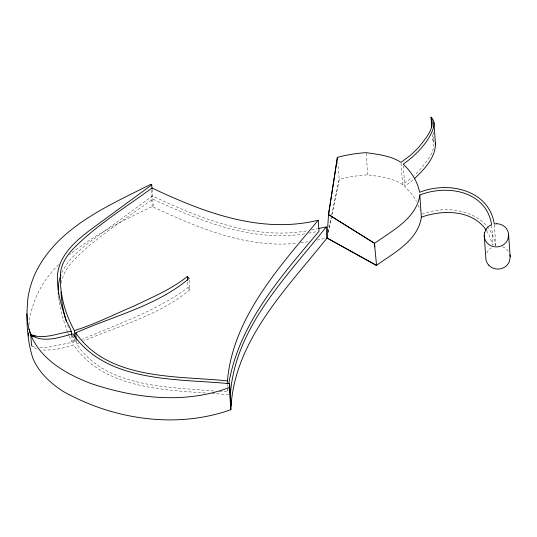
<?xml version="1.0" encoding="UTF-8"?>
<svg xmlns="http://www.w3.org/2000/svg" width="537" height="537" viewBox="0 0 537 537"><rect width="100%" height="100%" fill="white"/><g stroke="black" fill="none" stroke-linecap="round" stroke-linejoin="round"><path stroke-width="0.4" stroke-dasharray="2.69 2.01" d="M28.938 324.845L29.481 320.072A107.796 102.285 -4 0 1 36.1 297.089C41.45 284.597 49.532 273.387 59.292 263.962M219.465 391.372L227.802 391.909L228.077 389.62M328.208 232.273L331.577 215.874M331.745 215.055L339.236 179.439L337.807 161.999M328.214 232.32L331.269 217.673M331.947 214.424L339.236 179.439A140.613 133.424 -4 0 1 367.677 174.807C379.572 176.545 392.238 177.861 402.575 184.527L410.704 178.472A96.197 91.277 -4 0 0 411.953 177.425M61.393 283.073C62.997 271.547 71.005 262.465 79.147 254.746C101.634 233.629 127.967 217.223 152.797 199.086C199.462 220.734 250.564 241.771 303.09 234.085L304.674 233.81M61.815 272.702C67.971 259.512 79.442 249.906 90.753 241.207L152.515 195.971L153.555 196.488C201.422 218.814 254.343 240.495 308.238 230.635M486.777 252.954L487.958 250.947A12.163 11.539 -4 0 1 491.274 247.859M69.568 254.78L70.77 253.753M413.007 179.982L404.777 186.252L412.45 194.897L416.564 201.429M189.306 280.301L189.95 289.53C159.429 315.595 119.409 325.321 83.396 341.156M72.086 252.739C96.412 233.548 124.409 219.801 152.246 206.53L154.327 207.564C198.65 228.003 246.658 248.456 296.585 243.288M187.688 282.066L188.078 287.604C156.139 311.004 117.952 324.113 81.812 339.478M213.625 390.99C166.92 386.841 105.997 387.633 76.516 343.942L78.811 343.015M205.47 392.977C159.872 389.822 101.842 387.049 73.67 344.935C63.279 348.392 52.331 350.627 41.336 349.929M71.904 335.316L75.12 341.633L76.596 341.217M421.948 214.243C450.04 203.181 490.382 211.887 495.832 246.107M311.52 230.017L317.246 228.816M317.206 240.066L324.57 238.529M71.676 334.994L72.193 342.384L47.229 347.365L39.026 347.593M308.647 233.118L316.595 231.729M300.727 242.758L309.01 241.71M212.108 393.446L228.715 394.628M31.562 345.761L35.341 346.882M36.583 349.03L32.207 346.278M432.211 134.525L432.54 139.278L434.057 140.627M188.078 287.604L189.95 289.53M486.636 230.688L489.616 236.179L492.557 244.724M432.54 139.278C437.346 149.91 426.935 160.67 420.934 168.625A96.197 91.277 -4 0 1 414.389 175.257M69.166 336.276L72.193 342.384M418.148 205.047L420.263 210.598M67.42 332.074L61.661 314.279L58.748 299.035M67.702 332.779L68.83 335.598M67.649 325.415L68.494 327.543M58.291 295.726L58.634 298.21M494.342 224.741L495.779 245.315M491.684 225.513L493.067 245.295M433.211 131.867L433.956 142.533M403.341 165.678L404.777 186.252M401.085 163.194L402.575 184.527M366.18 153.394L367.677 174.807M227.285 384.526L227.44 386.741M227.547 388.217L227.802 391.909M152.125 189.48L153.287 207.047M151.098 190.118L152.246 206.53M76.261 340.25L76.516 343.942M74.918 338.679L75.12 341.633M72.998 335.336L73.67 344.935M502.484 246.725A12.163 11.539 -4 0 1 508.774 252.148"/><path stroke-width="0.81" d="M431.714 127.403L430.996 117.12C437.165 122.302 432.386 131.35 429.365 137.002C422.854 147.87 413.611 156.925 403.233 164.1C411.154 171.726 417.632 181.318 419.598 192.3C447.831 181.016 488.751 189.333 494.288 223.949L496.436 223.761M433.956 122.362L435.507 144.52C434.816 158.583 423.888 169.672 414.249 178.861M430.996 117.12C435.796 127.759 425.391 138.519 419.384 146.467A96.197 91.277 -4 0 1 409.154 156.321L401.025 162.375C390.688 155.703 378.021 154.394 366.127 152.656A140.768 133.565 -4 0 0 337.364 157.368L328.523 214.545L327.026 238.012C286.758 288.604 233.655 340.867 230.85 409.691C176.297 429.13 113.475 419.511 63.628 391.674C50.773 383.512 38.973 372.651 32.905 358.407C26.689 339.095 25.984 318.011 27.931 297.914A107.796 102.285 -4 0 1 34.549 274.931C55.902 227.977 107.447 206.168 150.702 184.372L151.736 184.889L152.018 188.849M28.401 335.961L28.468 332.792M496.436 223.728A12.223 11.599 -4 0 1 508.62 234.609L507.975 238.972L506.982 241.073A12.237 11.613 -4 0 1 499.9 246.423A12.223 11.599 -4 0 1 488.878 244.51L487.173 242.966A12.223 11.599 -4 0 1 484.475 232.957M508.599 234.622L510.15 256.773L509.526 261.13L508.532 263.224A12.237 11.613 -4 0 1 501.451 268.581A12.223 11.599 -4 0 1 490.429 266.667L488.717 265.124M484.488 232.984L486.408 228.789A12.223 11.599 -4 0 1 491.63 224.688C486.18 190.903 447.113 184.184 419.813 195.032C416.517 218.505 391.728 230.97 374.571 243.375L374.772 246.845M419.813 195.032L421.364 217.183C417.974 240.509 393.869 252.893 376.544 265.244L375.967 265.318L327.026 238.012L326.254 226.936L318.884 228.473M230.85 409.691L229.299 387.539L229.601 383.666C177.532 378.538 106.722 383.25 72.891 333.86C59.735 337.216 42.873 343.606 30.743 334.699L28.958 329.1L27.481 321.582L26.85 313.803M230.373 394.742C234.817 327.557 286.825 276.676 326.254 226.936M227.232 383.787C231.467 319.072 278.851 267.661 318.206 220.237L318.978 231.313C281.22 276.186 238.952 323.616 228.809 383.512M374.571 243.375L328.523 214.545L337.444 157.643M60.936 274.655L58.714 282.771L58.244 290.161M76.207 339.512L75.744 332.866C113.911 315.79 156.623 305.983 189.178 278.448L187.299 276.528C171.316 289.389 152.125 297.33 133.773 306.117C114.052 314.44 94.868 324.301 74.348 330.557L74.811 337.202M151.736 184.889L89.974 230.131C75.093 241.422 58.64 255.914 57.446 275.911C56.774 290.175 60.903 304.056 65.232 317.481C66.655 323.603 71.783 328.577 71.676 334.994M229.299 387.539C184.58 404.428 134.78 398.353 90.471 383.358C66.434 374.014 40.899 359.857 30.743 334.699M421.364 217.183C442.736 209.564 472.036 209.524 486.233 230.084M71.421 331.302C58.11 332.994 44.094 339.874 30.763 334.692L28.958 329.1M318.206 220.237C260.888 234.3 203.214 212.263 152.018 188.004C125.376 207.604 96.64 224.976 73.321 248.705C67.165 255.189 61.889 262.955 60.621 271.99C59.063 292.262 64.655 312.829 74.348 330.557M227.03 380.834C176.666 375.699 108.367 380.451 75.744 332.866M31.562 345.761L30.763 334.692L35.321 336.028M327.026 238.012L376.544 265.244L374.417 243.16L328.523 214.545M30.763 334.692L33.354 336.739M66.494 321.784C63.44 312.111 61.46 302.029 61.05 291.88M435.192 143.097L435.507 144.52M337.364 157.368L337.518 158.932M484.22 235.219L485.763 257.377A12.223 11.599 -4 0 0 488.71 265.117M229.601 383.666L231.145 405.824M187.299 276.528L187.561 280.22M58.264 292.544L58.278 294.135M509.861 254.733A12.223 11.599 -4 0 1 510.17 256.767"/></g></svg>
